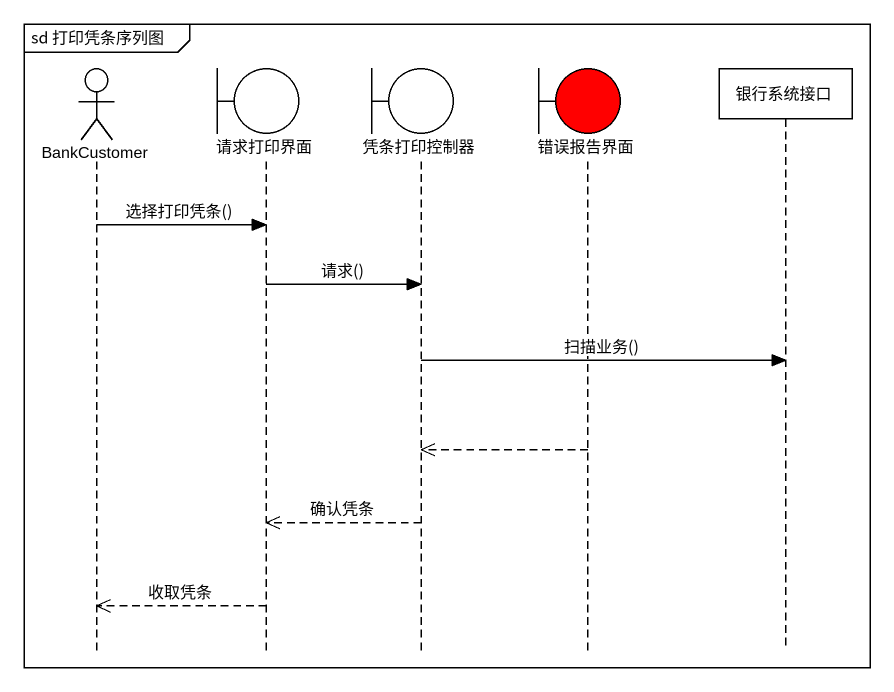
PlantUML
@startuml
mainframe sd 打印凭条序列图
hide footbox
actor BankCustomer
boundary 请求打印界面 #FFFFFF
boundary 凭条打印控制器 #FFFFFF
boundary 错误报告界面 #FF0000
participant 银行系统接口 #FFFFFF

BankCustomer -> 请求打印界面 : 选择打印凭条()
请求打印界面 -> 凭条打印控制器 : 请求()
凭条打印控制器 -> 银行系统接口 : 扫描业务()
错误报告界面 -->> 凭条打印控制器
凭条打印控制器 -->> 请求打印界面 : 确认凭条
请求打印界面 -->> BankCustomer : 收取凭条
@enduml
